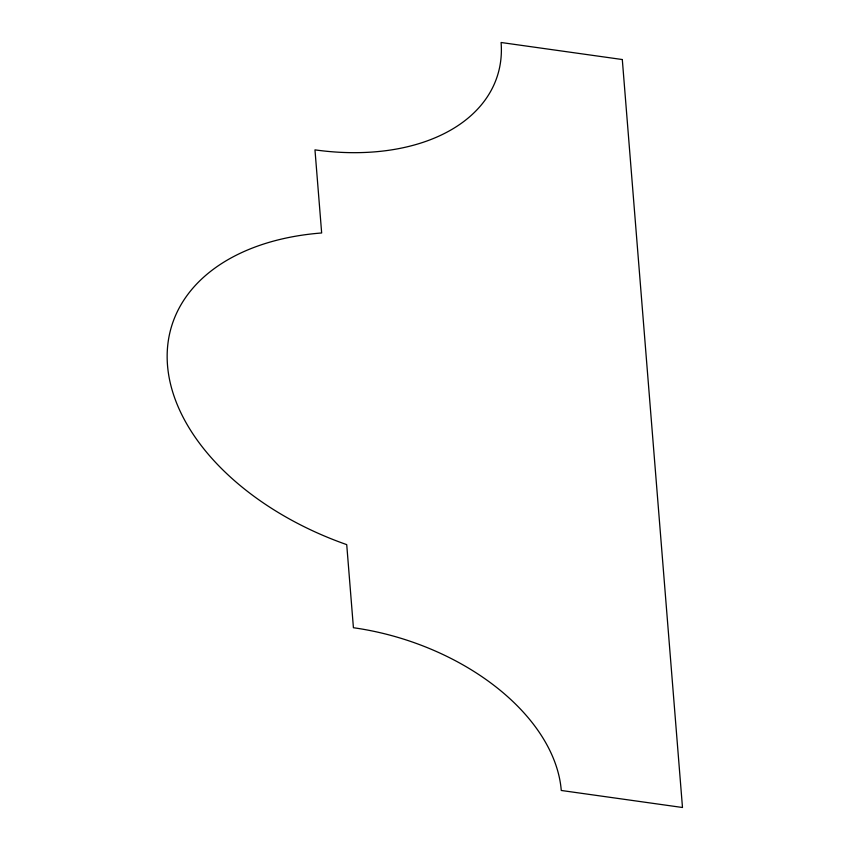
<?xml version="1.0" encoding="UTF-8"?>
<svg xmlns="http://www.w3.org/2000/svg" width="850" height="850" viewBox="0 0 850 850"><rect width="100%" height="100%" fill="white"/><g stroke="black" fill="none" stroke-linecap="round" stroke-linejoin="round"><path stroke-width="1.27" d="M622.306 59.532L501.086 42.5A202.704 129.752 17.4 0 1 314.967 149.866L321.661 232.974A245.225 156.974 17.4 0 0 167.514 365.373A245.225 156.974 17.4 0 0 346.726 544.627L353.419 627.725A202.704 129.752 17.4 0 1 561.266 790.468L682.486 807.5L622.306 59.532"/></g></svg>
